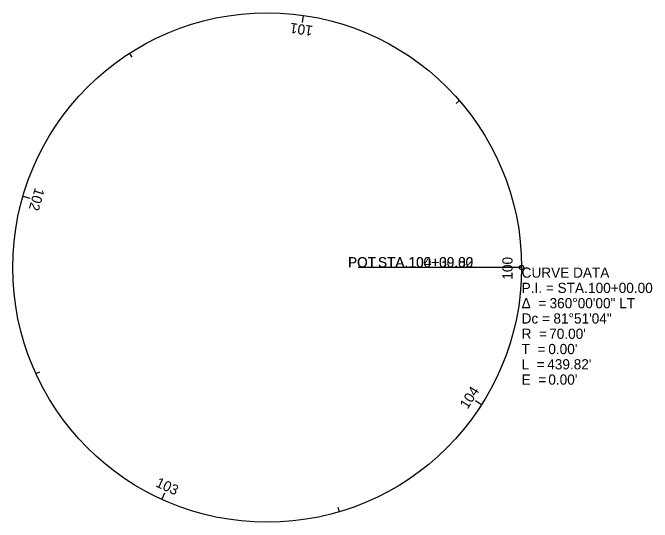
# Model space of a CAD drawing. Extents: x 141375 to 141551, y 335519 to 335659.
import ezdxf

# ---------------------------------------------------------------- set-up
doc = ezdxf.new("R2010")
doc.units = 0
for name, color, linetype in [('DR_P_Flow_Arrow', 7, 'Continuous'), ('PV_P_Shoulder', 7, 'Continuous'), ('PV_X_EOP', 7, 'Continuous'), ('SC_Scratch1', 7, 'Continuous')]:
    doc.layers.add(name, color=color, linetype=linetype)

msp = doc.modelspace()

# ---------------------------------------------------------------- linework, layer by layer
at = {"layer": 'DR_P_Flow_Arrow'}
msp.add_line((141515.03, 335589.24), (141470.03, 335589.24), dxfattribs=at)
msp.add_line((141515.03, 335589.24), (141470.03, 335589.24), dxfattribs=at)
msp.add_circle((141515.03, 335589.24), 0.6, dxfattribs=at)
msp.add_circle((141515.03, 335589.24), 0.6, dxfattribs=at)
at = {"layer": 'PV_X_EOP'}
for p, q in [((141454.95, 335658.54), (141454.67, 335656.56)), ((141407.13, 335648.1), (141407.78, 335647.09)), ((141497.92, 335635.1), (141497.01, 335634.31)), ((141377.84, 335608.89), (141379.76, 335608.33)), ((141515.03, 335589.24), (141513.03, 335589.24)), ((141381.4, 335560.07), (141382.49, 335560.57)), ((141504, 335551.54), (141502.32, 335552.61)), ((141416.06, 335525.52), (141416.89, 335527.34)), ((141464.89, 335522.12), (141464.55, 335523.27))]:
    msp.add_line(p, q, dxfattribs=at)
at = {"layer": 'SC_Scratch1'}
msp.add_circle((141445.03, 335589.24), 70, dxfattribs=at)

# ---------------------------------------------------------------- texts
at = {"layer": 'DR_P_Flow_Arrow'}
for s, p in [('POT', (141467.23, 335589.29)), ('POT', (141467.3, 335589.29)), (' STA. ', (141474.43, 335589.29)), (' STA. ', (141474.5, 335589.29)), ('100+00.00', (141483.88, 335589.29)), ('104+39.82', (141483.95, 335589.29))]:
    msp.add_text(s, height=2.8, dxfattribs=at).set_placement(p)
at = {"layer": 'PV_P_Shoulder'}
for s, p in [('CURVE DATA', (141515.03, 335586.44)), ('P.I. = STA. ', (141515.03, 335582.24)), ('100+00.00', (141533.3, 335582.24)), ('Δ  = ', (141515.03, 335578.04)), ('360°00\'00" LT', (141522.71, 335578.04)), ('Dc = ', (141515.03, 335573.84)), ('81°51\'04"', (141523.77, 335573.84)), ('R  = ', (141515.03, 335569.64)), ("70.00'", (141522.61, 335569.64)), ('T  = ', (141515.03, 335565.44)), ("0.00'", (141522.37, 335565.44)), ('L  = ', (141515.03, 335561.24)), ("439.82'", (141522.07, 335561.24)), ('E  = ', (141515.03, 335557.04)), ("0.00'", (141522.37, 335557.04))]:
    msp.add_text(s, height=2.8, dxfattribs=at).set_placement(p)
at = {"layer": 'PV_X_EOP'}
for s, rotation, p in [('101', 171.8511, (141457.72, 335655.62)), ('102', 253.7022, (141381.16, 335611.34)), ('100', 90, (141512.53, 335585.9)), ('104', 57.4045, (141500.14, 335550.13)), ('103', 335.5533, (141414.12, 335529.15))]:
    msp.add_text(s, height=2.8, rotation=rotation, dxfattribs=at).set_placement(p)

doc.saveas('drawing.dxf')
